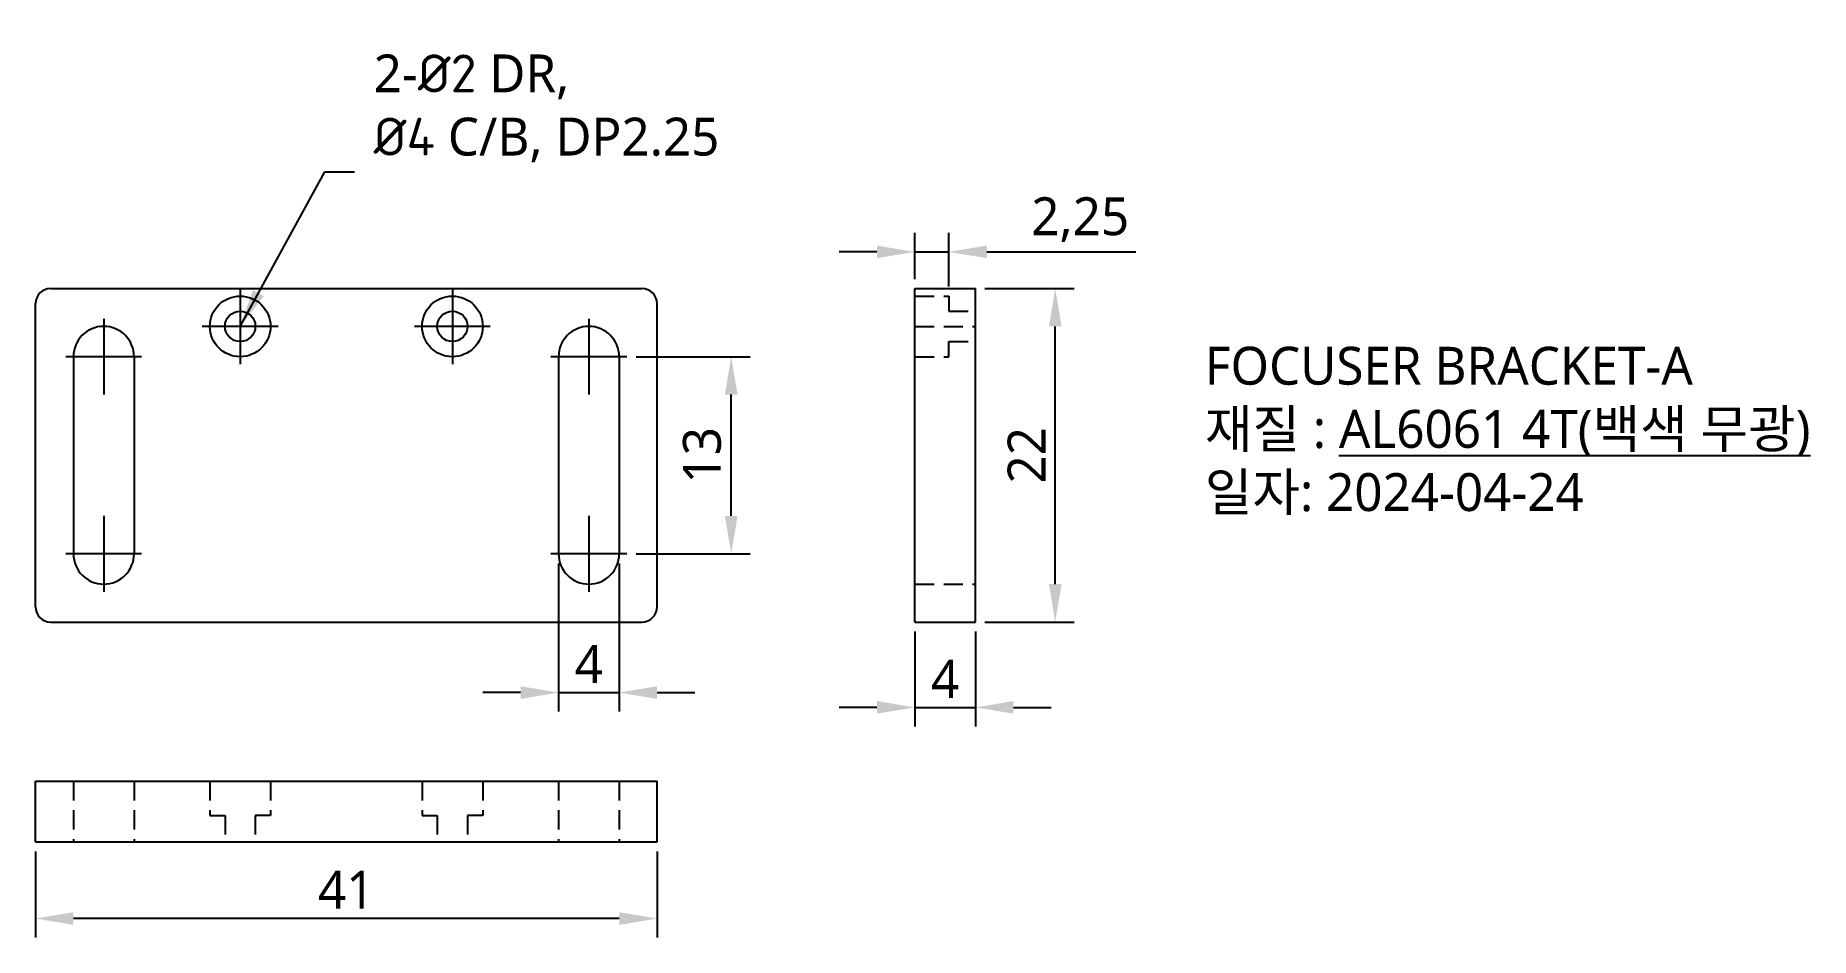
# Model space of a CAD drawing. Header units: millimetres. Extents: x 30 to 147, y 18 to 78.
import ezdxf

# ---------------------------------------------------------------- set-up
doc = ezdxf.new("R2010")
doc.units = ezdxf.units.MM
doc.linetypes.add('DASHED2', pattern=[9.525, 6.35, -3.175])
doc.styles.get("Standard").update_dxf_attribs({"font": 'malgun.ttf'})
doc.dimstyles.new('ISO-25', dxfattribs={"dimtxt": 2.5, "dimasz": 2.5, "dimexe": 1.25, "dimexo": 0.625, "dimtad": 1, "dimtxsty": 'Standard', "dimcen": 2.5, "dimadec": 0, "dimazin": 0, "dimtfac": 1, "dimtmove": 0, "dimatfit": 3, "dimfxl": 1, "dimarcsym": 0})

# ---------------------------------------------------------------- blocks, each defined once
blk = doc.blocks.new('*D150')
at = {"color": 0, "lineweight": -2}
for p, q in [((87.5, 38.37), (87.5, 32.12)), ((91.5, 38.37), (91.5, 32.12)), ((85, 33.37), (82.5, 33.37)), ((87.5, 33.37), (91.5, 33.37)), ((94, 33.37), (96.5, 33.37))]:
    blk.add_line(p, q, dxfattribs=at)
at = {"color": 0}
for points in [[(85, 32.96), (85, 33.79), (87.5, 33.37)], [(94, 33.79), (94, 32.96), (91.5, 33.37)]]:
    blk.add_solid(points, dxfattribs=at)
at = {"layer": 'Defpoints', "color": 0}
for p in [(87.5, 39), (91.5, 39), (91.5, 33.37)]:
    blk.add_point(p, dxfattribs=at)
at = {"color": 0, "insert": (89.5, 35.25), "char_height": 2.5, "attachment_point": 5}
blk.add_mtext('4', dxfattribs=at)
blk = doc.blocks.new('*D385')
at = {"color": 0, "lineweight": -2}
for p, q in [((29.5, 23.87), (29.5, 18.2)), ((70.5, 23.87), (70.5, 18.2)), ((68, 19.45), (32, 19.45))]:
    blk.add_line(p, q, dxfattribs=at)
at = {"color": 0}
for points in [[(32, 19.86), (32, 19.03), (29.5, 19.45)], [(68, 19.03), (68, 19.86), (70.5, 19.45)]]:
    blk.add_solid(points, dxfattribs=at)
at = {"layer": 'Defpoints', "color": 0}
for p in [(29.5, 24.5), (70.5, 24.5), (29.5, 19.45)]:
    blk.add_point(p, dxfattribs=at)
at = {"color": 0, "insert": (50, 21.35), "char_height": 2.5, "attachment_point": 5}
blk.add_mtext('41', dxfattribs=at)
blk = doc.blocks.new('*D386')
at = {"color": 0, "lineweight": -2}
for p, q in [((92.12, 61), (98.01, 61)), ((96.76, 41.5), (96.76, 58.5)), ((92.12, 39), (98.01, 39))]:
    blk.add_line(p, q, dxfattribs=at)
at = {"color": 0}
for points in [[(97.18, 58.5), (96.35, 58.5), (96.76, 61)], [(96.35, 41.5), (97.18, 41.5), (96.76, 39)]]:
    blk.add_solid(points, dxfattribs=at)
at = {"layer": 'Defpoints', "color": 0}
for p in [(91.5, 61), (96.76, 61), (91.5, 39)]:
    blk.add_point(p, dxfattribs=at)
at = {"color": 0, "insert": (94.87, 50), "char_height": 2.5, "attachment_point": 5, "rotation": 90}
blk.add_mtext('22', dxfattribs=at)
blk = doc.blocks.new('*D387')
at = {"color": 0, "lineweight": -2}
for p, q in [((69.12, 56.5), (76.64, 56.5)), ((75.39, 46), (75.39, 54)), ((69.12, 43.5), (76.64, 43.5))]:
    blk.add_line(p, q, dxfattribs=at)
at = {"color": 0}
for points in [[(75.81, 54), (74.97, 54), (75.39, 56.5)], [(74.97, 46), (75.81, 46), (75.39, 43.5)]]:
    blk.add_solid(points, dxfattribs=at)
at = {"layer": 'Defpoints', "color": 0}
for p in [(68.5, 56.5), (75.39, 56.5), (68.5, 43.5)]:
    blk.add_point(p, dxfattribs=at)
at = {"color": 0, "insert": (73.47, 50), "char_height": 2.5, "attachment_point": 5, "rotation": 90}
blk.add_mtext('13', dxfattribs=at)
blk = doc.blocks.new('*D388')
at = {"color": 0, "lineweight": -2}
for p, q in [((64, 42.87), (64, 33.1)), ((68, 42.87), (68, 33.1)), ((61.5, 34.35), (59, 34.35)), ((64, 34.35), (68, 34.35)), ((70.5, 34.35), (73, 34.35))]:
    blk.add_line(p, q, dxfattribs=at)
at = {"color": 0}
for points in [[(61.5, 33.93), (61.5, 34.77), (64, 34.35)], [(70.5, 34.77), (70.5, 33.93), (68, 34.35)]]:
    blk.add_solid(points, dxfattribs=at)
at = {"layer": 'Defpoints', "color": 0}
for p in [(64, 43.5), (68, 43.5), (68, 34.35)]:
    blk.add_point(p, dxfattribs=at)
at = {"color": 0, "insert": (66, 36.23), "char_height": 2.5, "attachment_point": 5}
blk.add_mtext('4', dxfattribs=at)
blk = doc.blocks.new('*D389')
at = {"color": 0, "lineweight": -2}
for p, q in [((87.5, 61.62), (87.5, 64.66)), ((89.75, 61.12), (89.75, 64.66)), ((85, 63.41), (82.5, 63.41)), ((87.5, 63.41), (89.75, 63.41)), ((92.25, 63.41), (102.07, 63.41))]:
    blk.add_line(p, q, dxfattribs=at)
at = {"color": 0}
for points in [[(85, 63), (85, 63.83), (87.5, 63.41)], [(92.25, 63.83), (92.25, 63), (89.75, 63.41)]]:
    blk.add_solid(points, dxfattribs=at)
at = {"layer": 'Defpoints', "color": 0}
for p in [(89.75, 63.41), (87.5, 61), (89.75, 60.5)]:
    blk.add_point(p, dxfattribs=at)
at = {"color": 0, "insert": (98.41, 65.54), "char_height": 2.5, "attachment_point": 5}
blk.add_mtext('2,25', dxfattribs=at)

msp = doc.modelspace()

# ---------------------------------------------------------------- linework, layer by layer
for p, q in [((30.5, 61), (69.5, 61)), ((87.5, 39), (87.5, 61)), ((87.5, 61), (91.5, 61)), ((91.5, 39), (91.5, 61)), ((29.5, 40), (29.5, 60)), ((70.5, 40), (70.5, 60)), ((32, 56.5), (32, 43.5)), ((36, 56.5), (36, 43.5)), ((64, 56.5), (64, 43.5)), ((68, 56.5), (68, 43.506)), ((30.5, 39), (69.5, 39)), ((87.5, 39), (91.5, 39)), ((29.5, 28.5), (70.5, 28.5)), ((29.5, 24.5), (29.5, 28.5)), ((70.5, 24.5), (70.5, 28.5)), ((29.5, 24.5), (70.5, 24.5))]:
    msp.add_line(p, q)
at = {"color": 1}
for p, q in [((43, 61), (43, 56)), ((57, 61), (57, 56)), ((34, 59), (34, 54)), ((66, 59), (66, 54)), ((45.5, 58.5), (40.5, 58.5)), ((59.5, 58.5), (54.5, 58.5)), ((36.5, 56.5), (31.5, 56.5)), ((68.5, 56.5), (63.5, 56.5)), ((34, 46), (34, 41)), ((66, 46), (66, 41)), ((36.5, 43.5), (31.5, 43.5)), ((68.5, 43.5), (63.5, 43.5))]:
    msp.add_line(p, q, dxfattribs=at)
at = {"color": 4, "linetype": 'DASHED2', "ltscale": 0.2}
for p, q in [((87.5, 60.5), (89.75, 60.5)), ((89.75, 60.5), (89.75, 59.5)), ((89.75, 59.5), (91.5, 59.5)), ((87.5, 58.5), (91.5, 58.5)), ((89.75, 56.5), (89.75, 57.5)), ((89.75, 57.5), (91.5, 57.5)), ((87.5, 56.5), (89.75, 56.5)), ((87.5, 41.5), (91.5, 41.5)), ((32, 28.5), (32, 24.5)), ((36, 28.5), (36, 24.5)), ((41, 28.5), (41, 26.25)), ((45, 28.5), (45, 26.25)), ((55, 28.5), (55, 26.25)), ((59, 28.5), (59, 26.25)), ((64, 28.5), (64, 24.5)), ((68, 28.5), (68, 24.5)), ((41, 26.25), (42, 26.25)), ((42, 26.25), (42, 24.5)), ((45, 26.25), (44, 26.25)), ((44, 26.25), (44, 24.5)), ((55, 26.25), (56, 26.25)), ((56, 26.25), (56, 24.5)), ((59, 26.25), (58, 26.25)), ((58, 26.25), (58, 24.5))]:
    msp.add_line(p, q, dxfattribs=at)
for centre, radius in [((43, 58.5), 2), ((57, 58.5), 2), ((43, 58.5), 1), ((57, 58.5), 1)]:
    msp.add_circle(centre, radius)
for centre, radius, start, end in [((30.5, 60), 1, 90, 180), ((69.5, 60), 1, 0, 90), ((34, 56.5), 2, 0, 180), ((66, 56.5), 2, 0, 180), ((34, 43.5), 2, 180, 0), ((66, 43.5), 2, 180, 0), ((30.5, 40), 1, 180, 270), ((69.5, 40), 1, 270, 0)]:
    msp.add_arc(centre, radius, start, end)

# ---------------------------------------------------------------- texts
at = {"insert": (106.631, 57.155), "char_height": 2.5, "width": 65.80502, "attachment_point": 1}
msp.add_mtext('{\\f맑은 고딕|b0|i0|c129|p50;FOCUSER BRACKET-A\\P재질 : \\LAL6061 4T(백색 무광)\\P\\l일자: 2024-04-24}', dxfattribs=at)

# ---------------------------------------------------------------- dimensions: what is measured, and where the dimension line sits
at = {"color": 1}
for base, p1, p2, picture, middle in [((89.75, 63.414), (87.5, 61), (89.75, 60.5), '*D389', (98.409, 65.54)), ((68, 34.351), (64, 43.5), (68, 43.5), '*D388', (66, 36.226)), ((91.5, 33.372), (87.5, 39), (91.5, 39), '*D150', (89.5, 35.247)), ((29.5, 19.446), (70.5, 24.5), (29.5, 24.5), '*D385', (50, 21.349))]:
    dim = msp.add_linear_dim(base=base, p1=p1, p2=p2, dimstyle='ISO-25', dxfattribs=at)
    dim.commit()
    dim.dimension.update_dxf_attribs({"geometry": picture, "text_midpoint": middle})
for base, p1, p2, picture, middle in [((96.764, 61), (91.5, 39), (91.5, 61), '*D386', (94.869, 50)), ((75.39, 56.5), (68.5, 43.5), (68.5, 56.5), '*D387', (73.466, 50))]:
    dim = msp.add_linear_dim(base=base, p1=p1, p2=p2, angle=90, dimstyle='ISO-25', dxfattribs=at)
    dim.commit()
    dim.dimension.update_dxf_attribs({"geometry": picture, "text_midpoint": middle})

# ---------------------------------------------------------------- leaders
at = {"color": 1, "annotation_type": 0, "has_hookline": 1, "hookline_direction": 0, "text_width": 23.56}
msp.add_leader([(43, 58.5), (48.576, 68.69), (51.18, 68.69)], dimstyle='ISO-25', dxfattribs=at)

# ---------------------------------------------------------------- next in the draw order: texts
at = {"color": 1, "insert": (51.805, 69.315), "char_height": 2.5, "attachment_point": 7, "bg_fill": 2}
msp.add_mtext('2-{\\fISOCPEUR|b0|i0|c129|p50;%%C2} DR,\\P{\\fISOCPEUR|b0|i0|c129|p50;%%C4} C/B, DP2.25', dxfattribs=at)

doc.saveas('drawing.dxf')
